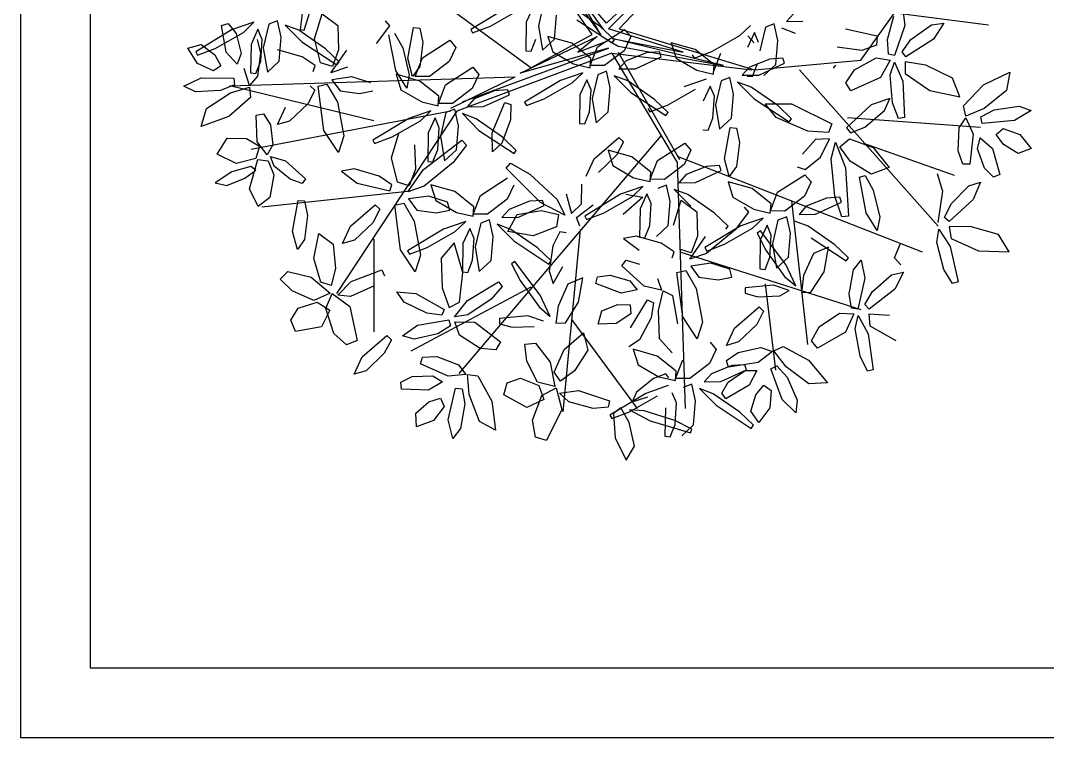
# Model space of a CAD drawing. Header units: inches. Extents: x 20.1 to 40.1, y 20 to 50.
# Drawn here: x 20.107 to 23.059, y 20.028 to 22.088 of the extents above; entities that cross this region are included whole.
import ezdxf

# ---------------------------------------------------------------- set-up
doc = ezdxf.new("R2010")
doc.units = ezdxf.units.IN
doc.header["$LTSCALE"] = 0.85
doc.header["$MEASUREMENT"] = 0

msp = doc.modelspace()

# ---------------------------------------------------------------- linework, layer by layer
at = {"lineweight": 30}
for p, q in [((20.1074, 32.0283), (20.1074, 20.0283)), ((20.3074, 32.0283), (20.3074, 20.2283)), ((20.3074, 20.2283), (29.9074, 20.2283)), ((20.1074, 20.0283), (30.1074, 20.0283))]:
    msp.add_line(p, q, dxfattribs=at)
at = {"color": 44}
for p, q in [((21.7499, 22.0474), (21.4285, 22.5157)), ((22.1395, 22.411), (21.7919, 22.0801)), ((21.7974, 22.0634), (22.1395, 22.411)), ((21.8283, 22.0642), (22.156, 22.4111)), ((22.5227, 21.9739), (22.8288, 22.4055)), ((21.7919, 22.0801), (21.5436, 22.3668)), ((21.5436, 22.3668), (21.7752, 22.047)), ((21.574, 21.9519), (21.1301, 22.2769)), ((21.7752, 22.047), (21.6979, 22.1794)), ((21.6979, 22.1794), (21.7808, 22.0634)), ((22.6069, 22.1117), (22.89, 22.0749)), ((22.0124, 21.9972), (21.7974, 22.0634)), ((21.8283, 22.0642), (22.2166, 21.9464)), ((21.5436, 21.9366), (21.7644, 22.0414)), ((21.574, 21.9519), (21.7499, 22.0474)), ((21.7644, 22.0414), (21.709, 21.9972)), ((21.709, 21.9972), (21.7974, 22.0303)), ((21.7974, 22.0303), (21.825, 22.0136)), ((21.8083, 22.0359), (22.0124, 21.9972)), ((22.1283, 21.9586), (21.8083, 22.0359)), ((21.8067, 21.9937), (21.3613, 21.8269)), ((21.3781, 21.8538), (21.7974, 22.0084)), ((21.7974, 22.0084), (21.5436, 21.9366)), ((21.8067, 21.9937), (21.9947, 21.6801)), ((21.8067, 21.9937), (22.209, 21.9464)), ((21.825, 22.0136), (22.1283, 21.9586)), ((21.825, 21.9972), (22.0015, 21.6883)), ((22.2166, 21.9464), (22.5227, 21.9739)), ((22.3467, 21.9464), (22.7446, 21.4965)), ((20.7092, 21.9005), (21.5287, 21.9257)), ((21.3443, 21.8362), (21.5287, 21.9257)), ((21.1224, 21.7995), (20.7092, 21.9005)), ((21.3443, 21.827), (20.7704, 21.7168)), ((21.3613, 21.8269), (21.0153, 21.3036)), ((22.4844, 21.8087), (22.867, 21.7811)), ((21.9476, 21.7565), (21.3673, 21.0741)), ((22.5303, 21.7352), (22.7905, 21.6434)), ((21.9947, 21.6985), (22.6987, 21.423)), ((21.9947, 21.6801), (22.0177, 20.9731)), ((21.2295, 21.5975), (20.801, 21.5515)), ((22.3237, 21.5699), (22.3696, 21.1567)), ((21.1224, 21.4595), (21.1224, 21.1934)), ((21.716, 21.4871), (21.6657, 20.9639)), ((22.0024, 21.423), (22.5227, 21.2577)), ((21.5739, 21.322), (21.2295, 21.1383)), ((22.2472, 21.3312), (22.2778, 21.0833)), ((21.6912, 21.2291), (21.8799, 20.9731))]:
    msp.add_line(p, q, dxfattribs=at)
at = {"color": 60}
for p, q in [((20.9261, 22.1815), (20.9114, 22.0616)), ((20.9222, 22.0598), (20.9385, 22.1117)), ((21.505, 22.124), (21.4016, 22.0616)), ((21.4578, 22.0712), (21.5386, 22.1173)), ((20.6847, 22.0733), (20.7039, 22.0793)), ((20.7039, 22.0793), (20.727, 22.0505)), ((20.778, 22.0827), (20.7141, 22.0605)), ((20.7478, 22.0537), (20.778, 22.0827)), ((20.8463, 22.087), (20.821, 22.0774)), ((20.8567, 22.0395), (20.8463, 22.087)), ((20.9526, 22.0355), (20.9743, 22.1065)), ((20.9743, 22.1065), (21.0192, 22.0733)), ((21.1555, 22.0866), (21.168, 22.0723)), ((20.7141, 22.0605), (20.6108, 21.998)), ((20.667, 22.0076), (20.7478, 22.0537)), ((20.6982, 21.9969), (20.6847, 22.0733)), ((20.727, 22.0505), (20.7415, 21.993)), ((20.7897, 22.0624), (20.77, 22.0192)), ((20.8018, 22.0336), (20.7897, 22.0624)), ((20.821, 22.0774), (20.8049, 22.0093)), ((20.9075, 22.0596), (20.8683, 22.0744)), ((20.8683, 22.0744), (20.9159, 22.0263)), ((20.9839, 22.0065), (20.9075, 22.0596)), ((20.9114, 22.0616), (20.9222, 22.0598)), ((21.0192, 22.0733), (21.0217, 22.0032)), ((21.168, 22.0723), (21.1298, 22.0218)), ((21.1827, 22.0511), (21.2061, 22.0093)), ((21.2203, 21.9781), (21.2366, 22.0675)), ((21.2366, 22.0675), (21.2546, 22.0661)), ((21.2546, 22.0661), (21.2634, 22.0248)), ((21.4016, 22.0616), (21.4069, 22.0519)), ((21.4069, 22.0519), (21.4578, 22.0712)), ((20.7875, 22.0332), (20.7975, 21.9937)), ((20.7977, 21.9709), (20.8018, 22.0336)), ((20.8512, 21.9706), (20.8567, 22.0395)), ((20.9159, 22.0263), (21.0167, 21.9599)), ((20.9697, 21.9659), (20.9526, 22.0355)), ((21.1858, 21.9441), (21.1663, 22.0466)), ((21.2634, 22.0248), (21.2547, 21.9555)), ((21.2625, 21.9807), (21.3408, 22.0308)), ((21.3408, 22.0308), (21.3586, 22.0103)), ((20.5878, 22.0079), (20.6264, 22.0184)), ((20.6164, 21.9642), (20.5878, 22.0079)), ((20.6108, 21.998), (20.6161, 21.9883)), ((20.6161, 21.9883), (20.667, 22.0076)), ((20.6264, 22.0184), (20.6655, 21.9887)), ((20.7301, 21.9624), (20.6982, 21.9969)), ((20.7415, 21.993), (20.7301, 21.9624)), ((20.77, 22.0192), (20.7688, 21.9373)), ((20.7975, 21.9937), (20.7881, 21.928)), ((20.8049, 22.0093), (20.8169, 21.9389)), ((20.9171, 21.9833), (20.8456, 22.0039)), ((21.0232, 21.9688), (20.9839, 22.0065)), ((20.9996, 21.9374), (21.0448, 22.0023)), ((21.0217, 22.0032), (21.0038, 21.9553)), ((21.2061, 22.0093), (21.2247, 21.9313)), ((21.3586, 22.0103), (21.3394, 21.9696)), ((20.6619, 21.943), (20.6164, 21.9642)), ((20.6655, 21.9887), (20.6833, 21.9575)), ((20.7838, 21.9357), (20.7977, 21.9709)), ((20.8169, 21.9389), (20.8512, 21.9706)), ((20.9542, 21.9581), (20.9171, 21.9833)), ((21.0038, 21.9553), (20.9697, 21.9659)), ((21.0167, 21.9599), (21.0232, 21.9688)), ((21.2343, 21.9268), (21.2203, 21.9781)), ((21.2418, 21.927), (21.2625, 21.9807)), ((21.3394, 21.9696), (21.2828, 21.9267)), ((20.6833, 21.9575), (20.6619, 21.943)), ((20.7655, 21.9011), (20.7498, 21.9503)), ((20.7688, 21.9373), (20.7838, 21.9357)), ((20.9485, 21.941), (20.9542, 21.9581)), ((21.0471, 21.9537), (20.9996, 21.9374)), ((21.2175, 21.8932), (21.1858, 21.9441)), ((21.2555, 21.9138), (21.1868, 21.9333)), ((21.1868, 21.9333), (21.2007, 21.8887)), ((21.2247, 21.9313), (21.2175, 21.8932)), ((21.2547, 21.9555), (21.2343, 21.9268)), ((21.329, 21.9031), (21.4074, 21.9532)), ((20.5771, 21.899), (20.6268, 21.9227)), ((20.6268, 21.9227), (20.7208, 21.9219)), ((20.7226, 21.903), (20.6821, 21.8864)), ((20.7208, 21.9219), (20.7226, 21.903)), ((20.7881, 21.928), (20.7655, 21.9011)), ((20.9624, 21.8992), (20.9878, 21.9052)), ((20.9878, 21.9052), (21.018, 21.8534)), ((21.0597, 21.9257), (21.0019, 21.9176)), ((21.0019, 21.9176), (21.0256, 21.8854)), ((21.114, 21.9086), (21.0597, 21.9257)), ((21.2828, 21.9267), (21.2418, 21.927)), ((21.3101, 21.87), (21.2555, 21.9138)), ((21.3083, 21.8494), (21.329, 21.9031)), ((20.6101, 21.8829), (20.5771, 21.899)), ((20.6821, 21.8864), (20.6101, 21.8829)), ((20.6419, 21.8347), (20.7108, 21.8795)), ((20.7108, 21.8795), (20.7657, 21.8966)), ((20.7657, 21.8966), (20.7686, 21.8666)), ((20.9528, 21.8874), (20.9327, 21.8488)), ((20.9398, 21.8999), (20.9528, 21.8874)), ((20.9792, 21.7715), (20.9624, 21.8992)), ((21.0256, 21.8854), (21.0813, 21.8778)), ((21.0813, 21.8778), (21.1204, 21.8854)), ((21.2007, 21.8887), (21.2606, 21.854)), ((21.4059, 21.8921), (21.3494, 21.8491)), ((20.7686, 21.8666), (20.7059, 21.8121)), ((20.9327, 21.8488), (20.8806, 21.7989)), ((21.018, 21.8534), (21.0363, 21.7562)), ((21.2606, 21.854), (21.3079, 21.843)), ((21.3079, 21.843), (21.3101, 21.87)), ((21.3494, 21.8491), (21.3083, 21.8494)), ((21.4115, 21.8628), (21.3907, 21.8395)), ((20.6265, 21.7835), (20.6419, 21.8347)), ((20.7847, 21.8154), (20.8055, 21.8192)), ((20.7879, 21.7393), (20.7847, 21.8154)), ((20.8055, 21.8192), (20.8254, 21.7885)), ((20.8459, 21.7887), (20.8687, 21.8386)), ((21.2871, 21.8285), (21.2232, 21.8063)), ((21.2568, 21.7995), (21.2871, 21.8285)), ((21.3301, 21.8232), (21.314, 21.7551)), ((21.3553, 21.8328), (21.3301, 21.8232)), ((21.3658, 21.7854), (21.3553, 21.8328)), ((21.4166, 21.8054), (21.3774, 21.8202)), ((20.7059, 21.8121), (20.6265, 21.7835)), ((20.8254, 21.7885), (20.8323, 21.7307)), ((20.8806, 21.7989), (20.8459, 21.7887)), ((21.2232, 21.8063), (21.1198, 21.7438)), ((21.176, 21.7534), (21.2568, 21.7995)), ((21.2987, 21.8082), (21.279, 21.765)), ((21.3108, 21.7795), (21.2987, 21.8082)), ((21.3603, 21.7164), (21.3658, 21.7854)), ((21.0208, 21.7084), (20.9792, 21.7715)), ((21.0363, 21.7562), (21.0208, 21.7084)), ((21.1734, 21.6932), (21.195, 21.7643)), ((21.279, 21.765), (21.2778, 21.6831)), ((21.3067, 21.7167), (21.3108, 21.7795)), ((21.314, 21.7551), (21.326, 21.6847)), ((20.6721, 21.7042), (20.7011, 21.7502)), ((20.7011, 21.7502), (20.7572, 21.7489)), ((20.7572, 21.7489), (20.7945, 21.727)), ((20.7945, 21.727), (20.7841, 21.6912)), ((20.8161, 21.7021), (20.7879, 21.7393)), ((20.8323, 21.7307), (20.8161, 21.7021)), ((21.1198, 21.7438), (21.1251, 21.7341)), ((21.1251, 21.7341), (21.176, 21.7534)), ((21.2399, 21.731), (21.2424, 21.6609)), ((21.2656, 21.66), (21.3762, 21.7443)), ((21.3888, 21.73), (21.3505, 21.6795)), ((21.3762, 21.7443), (21.3888, 21.73)), ((20.7276, 21.677), (20.6721, 21.7042)), ((20.8365, 21.6691), (20.8254, 21.6973)), ((20.8254, 21.6973), (20.8691, 21.6849)), ((21.2928, 21.6816), (21.3067, 21.7167)), ((21.326, 21.6847), (21.3603, 21.7164)), ((20.7693, 21.6681), (20.7149, 21.653)), ((20.7841, 21.6912), (20.7276, 21.677)), ((20.7657, 21.6041), (20.7896, 21.6881)), ((20.7838, 21.6577), (20.7693, 21.6681)), ((20.7896, 21.6881), (20.8195, 21.6849)), ((20.8195, 21.6849), (20.8357, 21.6446)), ((20.8825, 21.6315), (20.8365, 21.6691)), ((20.8691, 21.6849), (20.9261, 21.6326)), ((21.1905, 21.6236), (21.1734, 21.6932)), ((21.3505, 21.6795), (21.2679, 21.6114)), ((21.2778, 21.6831), (21.2928, 21.6816)), ((20.7149, 21.653), (20.667, 21.6218)), ((20.7521, 21.6353), (20.7838, 21.6577)), ((20.8357, 21.6446), (20.8237, 21.5792)), ((21.0664, 21.6616), (21.03, 21.6547)), ((21.03, 21.6547), (21.0749, 21.6208)), ((21.1379, 21.641), (21.0664, 21.6616)), ((21.1749, 21.6159), (21.1379, 21.641)), ((21.2204, 21.5951), (21.2656, 21.66)), ((21.2424, 21.6609), (21.2246, 21.613)), ((20.667, 21.6218), (20.7002, 21.6141)), ((20.7002, 21.6141), (20.7521, 21.6353)), ((20.9165, 21.6197), (20.8825, 21.6315)), ((20.9261, 21.6326), (20.9165, 21.6197)), ((21.0749, 21.6208), (21.1692, 21.5987)), ((21.1692, 21.5987), (21.1749, 21.6159)), ((21.2246, 21.613), (21.1905, 21.6236)), ((21.2679, 21.6114), (21.2204, 21.5951)), ((21.3555, 21.5961), (21.2868, 21.6155)), ((21.2868, 21.6155), (21.3007, 21.5709)), ((20.7907, 21.5537), (20.7657, 21.6041)), ((20.8237, 21.5792), (20.7907, 21.5537)), ((21.2805, 21.5834), (21.2227, 21.5753)), ((21.3348, 21.5663), (21.2805, 21.5834)), ((20.8895, 21.4813), (20.9058, 21.5707)), ((20.9058, 21.5707), (20.9238, 21.5693)), ((20.9238, 21.5693), (20.9326, 21.528)), ((21.0557, 21.4966), (21.1269, 21.5579)), ((21.1269, 21.5579), (21.1399, 21.5455)), ((21.1832, 21.5569), (21.2086, 21.5629)), ((21.1999, 21.4292), (21.1832, 21.5569)), ((21.2086, 21.5629), (21.2388, 21.5111)), ((21.2227, 21.5753), (21.2464, 21.5431)), ((21.3007, 21.5709), (21.3606, 21.5363)), ((21.3412, 21.5431), (21.3348, 21.5663)), ((20.9326, 21.528), (20.9239, 21.4587)), ((21.1399, 21.5455), (21.1197, 21.5069)), ((21.2464, 21.5431), (21.302, 21.5355)), ((21.302, 21.5355), (21.3412, 21.5431)), ((21.033, 21.4468), (21.0557, 21.4966)), ((21.1197, 21.5069), (21.0677, 21.457)), ((21.3232, 21.4886), (21.2198, 21.4261)), ((21.2388, 21.5111), (21.2571, 21.4139)), ((21.3871, 21.5108), (21.3232, 21.4886)), ((21.3568, 21.4818), (21.3871, 21.5108)), ((21.3987, 21.4905), (21.379, 21.4472))]:
    msp.add_line(p, q, dxfattribs=at)
at = {"color": 62}
for p, q in [((21.6118, 22.1409), (21.5958, 22.0728)), ((21.5805, 22.1259), (21.5608, 22.0827)), ((21.7748, 22.07), (21.6984, 22.1231)), ((21.5608, 22.0827), (21.5596, 22.0009)), ((21.6421, 22.0341), (21.6476, 22.1031)), ((21.7067, 22.0899), (21.8076, 22.0235)), ((21.5958, 22.0728), (21.6078, 22.0024)), ((21.7654, 22.0121), (21.8437, 22.0621)), ((21.8141, 22.0324), (21.7748, 22.07)), ((21.8437, 22.0621), (21.8614, 22.0417)), ((21.5746, 21.9993), (21.5885, 22.0344)), ((21.6078, 22.0024), (21.6421, 22.0341)), ((21.6918, 22.0228), (21.6232, 22.0422)), ((21.6232, 22.0422), (21.637, 21.9976)), ((21.7464, 21.9789), (21.6918, 22.0228)), ((21.8076, 22.0235), (21.8141, 22.0324)), ((21.8614, 22.0417), (21.8423, 22.001)), ((21.5596, 22.0009), (21.5746, 21.9993)), ((21.637, 21.9976), (21.6969, 21.963)), ((21.7446, 21.9583), (21.7654, 22.0121)), ((21.8423, 22.001), (21.7857, 21.958)), ((21.9062, 21.995), (21.8478, 21.9717)), ((21.9439, 21.9976), (21.9062, 21.995)), ((21.9489, 21.9834), (21.9439, 21.9976)), ((21.6969, 21.963), (21.7443, 21.952)), ((21.7443, 21.952), (21.7464, 21.9789)), ((21.8478, 21.9717), (21.827, 21.9485)), ((21.8746, 21.9492), (21.9489, 21.9834)), ((21.4251, 21.9327), (21.4059, 21.8921)), ((21.4074, 21.9532), (21.4251, 21.9327)), ((21.7234, 21.9375), (21.6595, 21.9152)), ((21.6931, 21.9085), (21.7234, 21.9375)), ((21.7857, 21.958), (21.7446, 21.9583)), ((21.7664, 21.9321), (21.7503, 21.864)), ((21.7917, 21.9418), (21.7664, 21.9321)), ((21.8021, 21.8943), (21.7917, 21.9418)), ((21.827, 21.9485), (21.8746, 21.9492)), ((21.6595, 21.9152), (21.5562, 21.8528)), ((21.6123, 21.8624), (21.6931, 21.9085)), ((21.7351, 21.9171), (21.7153, 21.8739)), ((21.7472, 21.8884), (21.7351, 21.9171)), ((21.8529, 21.9143), (21.8137, 21.9292)), ((21.8137, 21.9292), (21.8613, 21.8811)), ((21.9293, 21.8612), (21.8529, 21.9143)), ((21.4699, 21.8861), (21.4115, 21.8628)), ((21.4382, 21.8403), (21.5126, 21.8745)), ((21.5076, 21.8887), (21.4699, 21.8861)), ((21.5126, 21.8745), (21.5076, 21.8887)), ((21.7153, 21.8739), (21.7142, 21.7921)), ((21.7431, 21.8256), (21.7472, 21.8884)), ((21.7966, 21.8253), (21.8021, 21.8943)), ((21.4626, 21.7654), (21.4995, 21.8518)), ((21.4995, 21.8518), (21.5167, 21.8463)), ((21.5167, 21.8463), (21.5156, 21.8028)), ((21.5562, 21.8528), (21.5614, 21.8431)), ((21.5614, 21.8431), (21.6123, 21.8624)), ((21.7503, 21.864), (21.7623, 21.7936)), ((21.3774, 21.8202), (21.4249, 21.7721)), ((21.3907, 21.8395), (21.4382, 21.8403)), ((21.7291, 21.7905), (21.7431, 21.8256)), ((21.7623, 21.7936), (21.7966, 21.8253)), ((21.9107, 21.8346), (21.916, 21.8249)), ((21.493, 21.7523), (21.4166, 21.8054)), ((21.5156, 21.8028), (21.4908, 21.735)), ((21.7142, 21.7921), (21.7291, 21.7905)), ((21.4249, 21.7721), (21.5258, 21.7057)), ((21.4641, 21.7106), (21.4626, 21.7654)), ((21.4908, 21.735), (21.4641, 21.7106)), ((21.5323, 21.7147), (21.493, 21.7523)), ((21.7562, 21.6903), (21.8273, 21.7517)), ((21.8404, 21.7392), (21.8202, 21.7006)), ((21.8273, 21.7517), (21.8404, 21.7392)), ((21.5258, 21.7057), (21.5323, 21.7147)), ((21.8202, 21.7006), (21.7682, 21.6507)), ((21.8646, 21.696), (21.7959, 21.7154)), ((21.7959, 21.7154), (21.8097, 21.6708)), ((21.9191, 21.6521), (21.8646, 21.696)), ((21.5034, 21.6635), (21.516, 21.6778)), ((21.516, 21.6778), (21.5711, 21.6466)), ((21.7334, 21.6405), (21.7562, 21.6903)), ((21.8097, 21.6708), (21.8696, 21.6362)), ((21.9174, 21.6315), (21.9381, 21.6853)), ((21.6017, 21.565), (21.5034, 21.6635)), ((21.5711, 21.6466), (21.6495, 21.5737)), ((21.8696, 21.6362), (21.917, 21.6251)), ((21.917, 21.6251), (21.9191, 21.6521)), ((21.429, 21.5854), (21.5074, 21.6355)), ((21.5251, 21.615), (21.5059, 21.5743)), ((21.4101, 21.5523), (21.3555, 21.5961)), ((21.4083, 21.5316), (21.429, 21.5854)), ((21.4079, 21.5253), (21.4101, 21.5523)), ((21.5059, 21.5743), (21.4493, 21.5313)), ((21.5699, 21.5684), (21.5115, 21.5451)), ((21.5382, 21.5226), (21.6126, 21.5567)), ((21.6076, 21.5709), (21.5699, 21.5684)), ((21.6126, 21.5567), (21.6076, 21.5709)), ((21.3606, 21.5363), (21.4079, 21.5253)), ((21.4493, 21.5313), (21.4083, 21.5316)), ((21.5115, 21.5451), (21.4907, 21.5218)), ((21.4907, 21.5218), (21.5382, 21.5226)), ((21.5077, 21.4812), (21.5347, 21.5301)), ((21.5347, 21.5301), (21.6039, 21.5419)), ((21.4108, 21.4617), (21.3987, 21.4905)), ((21.43, 21.5055), (21.414, 21.4373)), ((21.4553, 21.5151), (21.43, 21.5055)), ((21.4658, 21.4676), (21.4553, 21.5151)), ((21.5166, 21.4877), (21.4774, 21.5025)), ((21.4774, 21.5025), (21.5249, 21.4544)), ((21.6477, 21.4954), (21.581, 21.4692)), ((20.9034, 21.43), (20.8895, 21.4813)), ((20.9239, 21.4587), (20.9034, 21.43)), ((20.9508, 21.4044), (20.9649, 21.4762)), ((20.9649, 21.4762), (21.0057, 21.4452)), ((21.276, 21.4357), (21.3568, 21.4818)), ((21.4067, 21.399), (21.4108, 21.4617)), ((21.4603, 21.3987), (21.4658, 21.4676)), ((21.581, 21.4692), (21.5077, 21.4812)), ((21.593, 21.4346), (21.5166, 21.4877)), ((21.0057, 21.4452), (21.0124, 21.3753)), ((21.0677, 21.457), (21.033, 21.4468)), ((21.2415, 21.3662), (21.1999, 21.4292)), ((21.2251, 21.4164), (21.276, 21.4357)), ((21.3533, 21.4486), (21.316, 21.4046)), ((21.3787, 21.3643), (21.3533, 21.4486)), ((21.379, 21.4472), (21.3778, 21.3654)), ((21.414, 21.4373), (21.426, 21.367)), ((21.5249, 21.4544), (21.6258, 21.388)), ((21.6323, 21.3969), (21.593, 21.4346)), ((21.6375, 21.4409), (21.6265, 21.3673)), ((20.9701, 21.3357), (20.9508, 21.4044)), ((21.2198, 21.4261), (21.2251, 21.4164)), ((21.2571, 21.4139), (21.2415, 21.3662)), ((21.316, 21.4046), (21.3196, 21.3195)), ((21.0124, 21.3753), (21.0002, 21.3267)), ((21.0574, 21.3384), (21.1454, 21.3714)), ((21.1454, 21.3714), (21.1539, 21.3543)), ((21.3928, 21.3638), (21.4067, 21.399)), ((21.426, 21.367), (21.4603, 21.3987)), ((21.5278, 21.3953), (21.5187, 21.389)), ((21.5187, 21.389), (21.5433, 21.3404)), ((21.6008, 21.2991), (21.5278, 21.3953)), ((21.6258, 21.388), (21.6323, 21.3969)), ((20.8533, 21.345), (20.8756, 21.367)), ((20.8884, 21.3111), (20.8533, 21.345)), ((20.8756, 21.367), (20.943, 21.3509)), ((20.943, 21.3509), (20.9969, 21.3043)), ((21.3692, 21.2786), (21.3787, 21.3643)), ((21.3778, 21.3654), (21.3928, 21.3638)), ((21.6265, 21.3673), (21.6382, 21.3322)), ((20.9508, 21.2835), (20.8884, 21.3111)), ((21.0002, 21.3267), (20.9701, 21.3357)), ((21.0195, 21.2984), (21.0574, 21.3384)), ((21.1221, 21.3243), (21.0561, 21.2952)), ((21.3196, 21.3195), (21.3396, 21.263)), ((21.392, 21.2836), (21.4816, 21.337)), ((21.4914, 21.3232), (21.4602, 21.2869)), ((21.4816, 21.337), (21.4914, 21.3232)), ((21.5433, 21.3404), (21.5976, 21.2649)), ((20.9969, 21.3043), (20.9508, 21.2835)), ((20.9844, 21.2609), (21.0028, 21.3037)), ((21.0028, 21.3037), (21.0538, 21.2658)), ((21.0561, 21.2952), (21.0195, 21.2984)), ((21.2102, 21.2787), (21.1888, 21.3079)), ((21.1888, 21.3079), (21.2434, 21.3036)), ((21.2434, 21.3036), (21.3254, 21.2577)), ((21.355, 21.2364), (21.392, 21.2836)), ((21.4602, 21.2869), (21.3933, 21.2427)), ((21.6297, 21.2379), (21.6008, 21.2991)), ((20.8838, 21.2267), (20.9049, 21.2614)), ((20.9049, 21.2614), (20.9596, 21.2784)), ((20.9596, 21.2784), (20.9962, 21.2559)), ((20.9962, 21.2559), (20.9724, 21.2075)), ((21.0075, 21.1887), (20.9844, 21.2609)), ((21.0538, 21.2658), (21.0752, 21.1688)), ((21.275, 21.2469), (21.2102, 21.2787)), ((21.3254, 21.2577), (21.3181, 21.2412)), ((21.3396, 21.263), (21.3692, 21.2786)), ((21.5976, 21.2649), (21.6297, 21.2379)), ((20.8976, 21.1944), (20.8838, 21.2267)), ((21.3181, 21.2412), (21.275, 21.2469)), ((21.3933, 21.2427), (21.355, 21.2364)), ((21.5656, 21.2392), (21.4841, 21.2318)), ((20.9724, 21.2075), (20.8976, 21.1944)), ((21.2051, 21.1817), (21.2486, 21.2123)), ((21.0445, 21.1565), (21.0075, 21.1887)), ((21.0752, 21.1688), (21.0445, 21.1565)), ((21.089, 21.1214), (21.1602, 21.1827)), ((21.1732, 21.1702), (21.153, 21.1317)), ((21.1602, 21.1827), (21.1732, 21.1702)), ((21.2391, 21.1723), (21.2051, 21.1817)), ((21.0663, 21.0716), (21.089, 21.1214)), ((21.153, 21.1317), (21.101, 21.0817)), ((21.101, 21.0817), (21.0663, 21.0716)), ((21.2003, 21.0489), (21.2333, 21.0654)), ((21.2021, 21.0289), (21.2003, 21.0489)), ((21.2454, 20.9203), (21.2433, 20.9602))]:
    msp.add_line(p, q, dxfattribs=at)
at = {"color": 68}
for p, q in [((22.6422, 22.1258), (22.6486, 22.073)), ((22.5993, 22.033), (22.6179, 22.1003)), ((22.7253, 22.0753), (22.7611, 22.0804)), ((22.7611, 22.0804), (22.7314, 22.0343)), ((22.4786, 22.0637), (22.5694, 22.0438)), ((22.6486, 22.073), (22.6197, 21.9868)), ((22.6666, 22.0333), (22.7253, 22.0753)), ((22.5694, 22.0438), (22.5674, 22.0167)), ((22.6021, 21.9909), (22.5993, 22.033)), ((22.6411, 21.9981), (22.6666, 22.0333)), ((22.7314, 22.0343), (22.6522, 21.9838)), ((22.5251, 22.0015), (22.4547, 22.0111)), ((22.5674, 22.0167), (22.5251, 22.0015)), ((22.6197, 21.9868), (22.6021, 21.9909)), ((22.6522, 21.9838), (22.6411, 21.9981)), ((22.5043, 21.946), (22.5665, 21.9804)), ((22.5665, 21.9804), (22.607, 21.9742)), ((22.607, 21.9742), (22.5788, 21.924)), ((22.6069, 21.9312), (22.6194, 21.9679)), ((22.6194, 21.9679), (22.6435, 21.913)), ((22.6501, 21.9689), (22.6498, 21.9354)), ((22.7093, 21.9597), (22.6501, 21.9689)), ((22.4795, 21.9085), (22.5043, 21.946)), ((22.614, 21.8513), (22.6069, 21.9312)), ((22.6498, 21.9354), (22.7209, 21.8864)), ((22.7861, 21.9225), (22.7093, 21.9597)), ((22.875, 21.9029), (22.9512, 21.9393)), ((22.9512, 21.9393), (22.941, 21.8868)), ((22.4941, 21.8857), (22.4795, 21.9085)), ((22.5788, 21.924), (22.4941, 21.8857)), ((22.6435, 21.913), (22.6481, 21.8087)), ((22.807, 21.8688), (22.7861, 21.9225)), ((22.8181, 21.8424), (22.875, 21.9029)), ((22.7209, 21.8864), (22.807, 21.8688)), ((22.941, 21.8868), (22.8768, 21.8354)), ((22.5524, 21.8451), (22.4815, 21.779)), ((22.6057, 21.8634), (22.5524, 21.8451)), ((22.5911, 21.8294), (22.6057, 21.8634)), ((22.6312, 21.8066), (22.614, 21.8513)), ((22.824, 21.8129), (22.8181, 21.8424)), ((22.5341, 21.7815), (22.5911, 21.8294)), ((22.8768, 21.8354), (22.824, 21.8129)), ((22.8675, 21.8109), (22.9061, 21.8314)), ((22.9061, 21.8314), (22.9775, 21.8421)), ((23.0119, 21.8293), (22.9647, 21.8008)), ((22.9775, 21.8421), (23.0119, 21.8293)), ((22.6481, 21.8087), (22.6312, 21.8066)), ((22.8048, 21.7794), (22.8246, 21.8084)), ((22.8246, 21.8084), (22.8451, 21.761)), ((22.8712, 21.7922), (22.8675, 21.8109)), ((22.9647, 21.8008), (22.8712, 21.7922)), ((22.4815, 21.779), (22.4925, 21.7648)), ((22.4925, 21.7648), (22.5341, 21.7815)), ((22.802, 21.7131), (22.8048, 21.7794)), ((22.8451, 21.761), (22.8359, 21.675)), ((22.912, 21.7605), (22.9318, 21.7771)), ((22.9328, 21.7312), (22.912, 21.7605)), ((22.9318, 21.7771), (22.9793, 21.7605)), ((22.9793, 21.7605), (23.012, 21.7199)), ((22.45, 21.7386), (22.4787, 21.6649)), ((22.4625, 21.7252), (22.4903, 21.7475)), ((22.4923, 21.6836), (22.4625, 21.7252)), ((22.4903, 21.7475), (22.5577, 21.7229)), ((22.8576, 21.7194), (22.866, 21.751)), ((22.866, 21.751), (22.9011, 21.7198)), ((22.9747, 21.7056), (22.9328, 21.7312)), ((22.5577, 21.7229), (22.6045, 21.6653)), ((22.8159, 21.6748), (22.802, 21.7131)), ((22.8778, 21.6636), (22.8576, 21.7194)), ((22.9011, 21.7198), (22.9221, 21.6452)), ((23.012, 21.7199), (22.9747, 21.7056)), ((22.5519, 21.6466), (22.4923, 21.6836)), ((22.6045, 21.6653), (22.5519, 21.6466)), ((22.8359, 21.675), (22.8159, 21.6748)), ((22.4787, 21.6649), (22.4869, 21.526)), ((22.5184, 21.638), (22.5348, 21.6426)), ((22.5379, 21.5355), (22.5184, 21.638)), ((22.5348, 21.6426), (22.5582, 21.6008)), ((22.7422, 21.6482), (22.7575, 21.5973)), ((22.9037, 21.6373), (22.8778, 21.6636)), ((22.9221, 21.6452), (22.9037, 21.6373)), ((22.782, 21.5613), (22.8326, 21.6127)), ((22.8326, 21.6127), (22.867, 21.6238)), ((22.867, 21.6238), (22.8457, 21.5733)), ((22.468, 21.5236), (22.4474, 21.5835)), ((22.5582, 21.6008), (22.5768, 21.5228)), ((22.7575, 21.5973), (22.7438, 21.5074)), ((22.3927, 21.5317), (22.4671, 21.5658)), ((22.7629, 21.5222), (22.782, 21.5613)), ((22.8457, 21.5733), (22.7763, 21.51)), ((22.3452, 21.5309), (22.3927, 21.5317)), ((22.4869, 21.526), (22.468, 21.5236)), ((22.5697, 21.4846), (22.5379, 21.5355)), ((22.5768, 21.5228), (22.5697, 21.4846)), ((22.7763, 21.51), (22.7629, 21.5222)), ((22.3711, 21.4968), (22.3319, 21.5116)), ((22.4474, 21.4437), (22.3711, 21.4968)), ((22.7406, 21.4504), (22.7467, 21.4887)), ((22.7467, 21.4887), (22.7798, 21.4387)), ((22.8367, 21.496), (22.7768, 21.4949)), ((22.7768, 21.4949), (22.7822, 21.4619)), ((22.9187, 21.4726), (22.8367, 21.496)), ((22.3794, 21.4635), (22.4803, 21.3971)), ((22.7822, 21.4619), (22.8606, 21.4258)), ((22.9485, 21.4232), (22.9187, 21.4726)), ((22.4292, 21.4365), (22.3863, 21.418)), ((22.4171, 21.3661), (22.4292, 21.4365)), ((22.4867, 21.406), (22.4474, 21.4437)), ((22.619, 21.4063), (22.637, 21.4475)), ((22.7614, 21.3729), (22.7406, 21.4504)), ((22.7798, 21.4387), (22.8022, 21.3368)), ((22.3863, 21.418), (22.3582, 21.3548)), ((22.4803, 21.3971), (22.4867, 21.406)), ((22.6373, 21.3863), (22.619, 21.4063)), ((22.8606, 21.4258), (22.9485, 21.4232)), ((22.489, 21.3029), (22.5012, 21.3716)), ((22.5012, 21.3716), (22.5231, 21.3993)), ((22.5231, 21.3993), (22.5344, 21.3473)), ((22.7859, 21.3318), (22.7614, 21.3729)), ((22.3793, 21.3072), (22.4171, 21.3661)), ((22.5344, 21.3473), (22.5136, 21.2588)), ((22.5559, 21.3095), (22.6105, 21.3567)), ((22.6105, 21.3567), (22.6457, 21.365)), ((22.6457, 21.365), (22.6204, 21.3164)), ((22.6204, 21.3164), (22.5462, 21.2588)), ((22.8022, 21.3368), (22.7859, 21.3318)), ((22.3523, 21.3066), (22.3793, 21.3072)), ((22.4957, 21.2612), (22.489, 21.3029)), ((22.5338, 21.272), (22.5559, 21.3095)), ((22.5136, 21.2588), (22.4957, 21.2612)), ((22.5462, 21.2588), (22.5338, 21.272)), ((22.4024, 21.2075), (22.4611, 21.2475)), ((22.4611, 21.2475), (22.5021, 21.2451)), ((22.5021, 21.2451), (22.4786, 21.1925)), ((22.5059, 21.2022), (22.515, 21.2399)), ((22.515, 21.2399), (22.5441, 21.1875)), ((22.6053, 21.2401), (22.5455, 21.2437)), ((22.5455, 21.2437), (22.5483, 21.2104)), ((22.3812, 21.1678), (22.4024, 21.2075)), ((22.5204, 21.1233), (22.5059, 21.2022)), ((22.5483, 21.2104), (22.6235, 21.1682)), ((21.98, 21.1335), (21.9439, 21.1729)), ((22.3979, 21.1465), (22.3812, 21.1678)), ((22.4786, 21.1925), (22.3979, 21.1465)), ((22.5441, 21.1875), (22.5583, 21.0841)), ((22.1069, 21.143), (22.0877, 21.1023)), ((22.1368, 21.1114), (22.1704, 21.1345)), ((22.2683, 21.1367), (22.2276, 21.1049)), ((22.3076, 21.0929), (22.2725, 21.1384)), ((22.2996, 21.1516), (22.3725, 21.1117)), ((21.9919, 21.0802), (21.9373, 21.124)), ((21.9901, 21.0596), (22.0108, 21.1134)), ((22.142, 21.0921), (22.1368, 21.1114)), ((22.2276, 21.1049), (22.142, 21.0921)), ((22.3725, 21.1117), (22.4269, 21.0472)), ((22.5416, 21.0804), (22.5204, 21.1233)), ((21.9897, 21.0532), (21.9919, 21.0802)), ((22.0877, 21.1023), (22.0311, 21.0593)), ((22.1516, 21.0963), (22.0932, 21.073)), ((22.12, 21.0505), (22.1944, 21.0847)), ((22.1416, 21.0487), (22.1905, 21.0823)), ((22.1894, 21.0989), (22.1516, 21.0963)), ((22.1944, 21.0847), (22.1894, 21.0989)), ((22.1905, 21.0823), (22.2232, 21.0822)), ((22.2232, 21.0822), (22.2018, 21.0403)), ((22.2643, 21.0875), (22.2815, 21.0958)), ((22.2962, 20.9991), (22.2643, 21.0875)), ((22.2815, 21.0958), (22.3111, 21.0636)), ((22.3735, 21.0438), (22.3076, 21.0929)), ((22.5583, 21.0841), (22.5416, 21.0804)), ((21.9423, 21.0642), (21.9897, 21.0532)), ((21.9711, 21.0611), (21.9621, 21.0732)), ((22.0311, 21.0593), (21.9901, 21.0596)), ((22.0932, 21.073), (22.0725, 21.0497)), ((22.0725, 21.0497), (22.12, 21.0505)), ((22.1226, 21.017), (22.1416, 21.0487)), ((22.3111, 21.0636), (22.3394, 20.9972)), ((22.4269, 21.0472), (22.3735, 21.0438)), ((21.9688, 21.0388), (21.905, 21.0165)), ((21.9926, 20.9897), (21.9805, 21.0184)), ((22.0371, 21.0431), (22.0118, 21.0334)), ((22.0475, 20.9956), (22.0371, 21.0431)), ((22.0984, 21.0156), (22.0592, 21.0305)), ((22.0592, 21.0305), (22.1067, 20.9824)), ((22.1349, 21.0012), (22.1226, 21.017)), ((22.2018, 21.0403), (22.1349, 21.0012)), ((22.2209, 21.0125), (22.244, 21.04)), ((22.244, 21.04), (22.265, 21.025)), ((22.265, 21.025), (22.2609, 20.9749)), ((21.9885, 20.9269), (21.9926, 20.9897)), ((22.042, 20.9266), (22.0475, 20.9956)), ((22.1747, 20.9625), (22.0984, 21.0156)), ((22.2066, 20.9655), (22.2209, 21.0125)), ((22.3357, 20.9607), (22.2962, 20.9991)), ((22.3394, 20.9972), (22.3357, 20.9607)), ((21.9882, 20.9386), (21.8996, 20.9669)), ((22.1067, 20.9824), (22.2076, 20.916)), ((22.214, 20.9249), (22.1747, 20.9625)), ((22.2299, 20.933), (22.2066, 20.9655)), ((22.2609, 20.9749), (22.2299, 20.933)), ((21.9174, 20.9375), (22.0333, 20.9037)), ((22.0368, 20.9141), (21.9882, 20.9386)), ((21.9746, 20.8918), (21.9885, 20.9269)), ((22.0077, 20.8949), (22.042, 20.9266)), ((22.0333, 20.9037), (22.0368, 20.9141)), ((22.2076, 20.916), (22.214, 20.9249)), ((21.9596, 20.8934), (21.9746, 20.8918))]:
    msp.add_line(p, q, dxfattribs=at)
at = {"color": 64}
for p, q in [((22.3296, 22.1079), (22.3088, 22.0846)), ((22.3088, 22.0846), (22.3563, 22.0854)), ((22.1749, 22.0446), (22.2052, 22.0736)), ((22.2168, 22.0533), (22.1971, 22.0101)), ((22.2289, 22.0246), (22.2168, 22.0533)), ((22.2482, 22.0683), (22.2321, 22.0002)), ((22.2734, 22.078), (22.2482, 22.0683)), ((22.2839, 22.0305), (22.2734, 22.078)), ((22.3347, 22.0505), (22.2955, 22.0653)), ((22.0464, 22.0046), (21.9777, 22.024)), ((21.9777, 22.024), (21.9915, 21.9794)), ((22.0941, 21.9985), (22.1749, 22.0446)), ((22.1982, 22.044), (22.2159, 22.0235)), ((22.2784, 21.9615), (22.2839, 22.0305)), ((22.0432, 21.9793), (22.0941, 21.9985)), ((22.1009, 21.9608), (22.0464, 22.0046)), ((22.0992, 21.9401), (22.1199, 21.9939)), ((21.9915, 21.9794), (22.0514, 21.9448)), ((22.038, 21.9889), (22.0432, 21.9793)), ((22.0988, 21.9338), (22.1009, 21.9608)), ((22.2607, 21.9769), (22.2023, 21.9536)), ((22.2109, 21.9267), (22.2248, 21.9618)), ((22.2291, 21.9311), (22.3034, 21.9652)), ((22.2441, 21.9298), (22.2784, 21.9615)), ((22.2984, 21.9794), (22.2607, 21.9769)), ((22.3034, 21.9652), (22.2984, 21.9794)), ((22.0514, 21.9448), (22.0988, 21.9338)), ((22.2023, 21.9536), (22.1816, 21.9303)), ((22.1816, 21.9303), (22.2291, 21.9311)), ((22.0779, 21.9193), (22.014, 21.8971)), ((22.1209, 21.914), (22.1048, 21.8458)), ((22.1462, 21.9236), (22.1209, 21.914)), ((22.1566, 21.8761), (22.1462, 21.9236)), ((22.2074, 21.8962), (22.1682, 21.911)), ((22.1682, 21.911), (22.2158, 21.8629)), ((22.196, 21.9283), (22.2109, 21.9267)), ((21.8613, 21.8811), (21.9621, 21.8147)), ((21.9669, 21.8442), (22.0477, 21.8903)), ((22.0896, 21.899), (22.0699, 21.8558)), ((22.1017, 21.8702), (22.0896, 21.899)), ((22.1511, 21.8072), (22.1566, 21.8761)), ((21.916, 21.8249), (21.9669, 21.8442)), ((21.9686, 21.8236), (21.9293, 21.8612)), ((22.0976, 21.8075), (22.1017, 21.8702)), ((22.1048, 21.8458), (22.1168, 21.7755)), ((21.9621, 21.8147), (21.9686, 21.8236)), ((22.0837, 21.7723), (22.0976, 21.8075)), ((22.1168, 21.7755), (22.1511, 21.8072)), ((22.0687, 21.7739), (22.0837, 21.7723)), ((22.1306, 21.6906), (22.1469, 21.78)), ((22.1469, 21.78), (22.1649, 21.7785)), ((22.1649, 21.7785), (22.1737, 21.7373)), ((21.9381, 21.6853), (22.0164, 21.7353)), ((22.0164, 21.7353), (22.0341, 21.7149)), ((22.1737, 21.7373), (22.165, 21.668)), ((22.0341, 21.7149), (22.015, 21.6742)), ((22.015, 21.6742), (21.9584, 21.6312)), ((22.0789, 21.6682), (22.0205, 21.6449)), ((22.1166, 21.6708), (22.0789, 21.6682)), ((22.1216, 21.6566), (22.1166, 21.6708)), ((22.1446, 21.6392), (22.1306, 21.6906)), ((22.165, 21.668), (22.1446, 21.6392)), ((22.0205, 21.6449), (21.9998, 21.6216)), ((22.0473, 21.6224), (22.1216, 21.6566)), ((21.7201, 21.5615), (21.7202, 21.6176)), ((21.8961, 21.6107), (21.8322, 21.5884)), ((21.8659, 21.5817), (21.8961, 21.6107)), ((21.9584, 21.6312), (21.9174, 21.6315)), ((21.9644, 21.615), (21.9391, 21.6053)), ((21.9748, 21.5675), (21.9644, 21.615)), ((21.9998, 21.6216), (22.0473, 21.6224)), ((22.21, 21.6052), (22.1413, 21.6246)), ((22.1413, 21.6246), (22.1551, 21.58)), ((21.6756, 21.5899), (21.6913, 21.5337)), ((21.8322, 21.5884), (21.7289, 21.526)), ((21.7851, 21.5356), (21.8659, 21.5817)), ((21.8961, 21.5802), (21.8392, 21.5306)), ((21.8467, 21.5892), (21.8961, 21.5802)), ((21.9078, 21.5903), (21.888, 21.5471)), ((21.9199, 21.5616), (21.9078, 21.5903)), ((22.0256, 21.5875), (21.9864, 21.6024)), ((21.9864, 21.6024), (22.034, 21.5543)), ((22.102, 21.5344), (22.0256, 21.5875)), ((22.1551, 21.58), (22.215, 21.5454)), ((21.672, 21.5288), (21.6017, 21.565)), ((21.6495, 21.5737), (21.672, 21.5288)), ((21.6913, 21.5337), (21.7201, 21.5615)), ((21.7055, 21.5214), (21.7528, 21.5582)), ((21.9158, 21.4988), (21.9199, 21.5616)), ((21.9693, 21.4985), (21.9748, 21.5675)), ((21.9842, 21.5003), (22.0058, 21.5713)), ((22.0058, 21.5713), (22.0508, 21.538)), ((22.187, 21.5514), (22.1996, 21.537)), ((21.6039, 21.5419), (21.6537, 21.5306)), ((21.6537, 21.5306), (21.6477, 21.4954)), ((21.7148, 21.497), (21.7055, 21.5214)), ((21.7289, 21.526), (21.7342, 21.5163)), ((21.7342, 21.5163), (21.7851, 21.5356)), ((21.888, 21.5471), (21.8869, 21.4653)), ((22.0508, 21.538), (22.0532, 21.4679)), ((22.1413, 21.4968), (22.102, 21.5344)), ((22.1996, 21.537), (22.1614, 21.4865)), ((21.9019, 21.4637), (21.9158, 21.4988)), ((21.935, 21.4668), (21.9693, 21.4985)), ((22.1777, 21.4977), (22.0743, 21.4352)), ((22.1305, 21.4448), (22.2113, 21.4909)), ((22.1348, 21.4879), (22.1413, 21.4968)), ((21.6575, 21.481), (21.6375, 21.4409)), ((21.6752, 21.4776), (21.6575, 21.481)), ((21.8772, 21.4687), (21.8408, 21.4618)), ((21.8408, 21.4618), (21.8857, 21.4278)), ((21.9487, 21.448), (21.8772, 21.4687)), ((21.8869, 21.4653), (21.9019, 21.4637)), ((22.0312, 21.4021), (22.0764, 21.467)), ((22.0532, 21.4679), (22.0354, 21.42)), ((22.1614, 21.4865), (22.0787, 21.4184)), ((21.9858, 21.4229), (21.9487, 21.448)), ((22.0354, 21.42), (22.0013, 21.4306)), ((22.0743, 21.4352), (22.0796, 21.4255)), ((22.0796, 21.4255), (22.1305, 21.4448)), ((21.9801, 21.4058), (21.9858, 21.4229)), ((22.0787, 21.4184), (22.0312, 21.4021)), ((21.6382, 21.3322), (21.6659, 21.3812)), ((21.836, 21.3833), (21.8478, 21.3996)), ((21.8998, 21.3248), (21.836, 21.3833)), ((21.8478, 21.3996), (21.8869, 21.3879)), ((21.7233, 21.3486), (21.6803, 21.3302)), ((21.7112, 21.2783), (21.7233, 21.3486)), ((21.7609, 21.3318), (21.7655, 21.3513)), ((21.7655, 21.3513), (21.802, 21.3565)), ((21.802, 21.3565), (21.8589, 21.3395)), ((21.9385, 21.3463), (21.9501, 21.3131)), ((22.0107, 21.2362), (21.994, 21.3639)), ((21.6803, 21.3302), (21.6522, 21.2669)), ((21.8333, 21.3043), (21.7609, 21.3318)), ((21.8793, 21.314), (21.8333, 21.3043)), ((21.8589, 21.3395), (21.8793, 21.314)), ((21.9501, 21.3131), (21.8998, 21.3248)), ((21.8606, 21.205), (21.9093, 21.2853)), ((21.9093, 21.2853), (21.9265, 21.2771)), ((21.9407, 21.2551), (21.9541, 21.3109)), ((21.9541, 21.3109), (21.9813, 21.2981)), ((21.9813, 21.2981), (21.9961, 21.2164)), ((21.6522, 21.2669), (21.6463, 21.2187)), ((21.6733, 21.2194), (21.7112, 21.2783)), ((21.7674, 21.2151), (21.7781, 21.2536)), ((21.7781, 21.2536), (21.8237, 21.272)), ((21.8237, 21.272), (21.8596, 21.2713)), ((21.8596, 21.2713), (21.8611, 21.2455)), ((21.9265, 21.2771), (21.9201, 21.2339)), ((21.9439, 21.1729), (21.9407, 21.2551)), ((21.2486, 21.2123), (21.3382, 21.2277)), ((21.3382, 21.2277), (21.3429, 21.2103)), ((21.4841, 21.2318), (21.4841, 21.2167)), ((21.6107, 21.2242), (21.5656, 21.2392)), ((21.8611, 21.2455), (21.8196, 21.2172)), ((21.9201, 21.2339), (21.8862, 21.1702)), ((21.3429, 21.2103), (21.3072, 21.1879)), ((21.369, 21.1838), (21.3553, 21.2225)), ((21.3553, 21.2225), (21.4129, 21.2214)), ((21.4129, 21.2214), (21.4867, 21.165)), ((21.4841, 21.2167), (21.5205, 21.2066)), ((21.5205, 21.2066), (21.5834, 21.2091)), ((21.6463, 21.2187), (21.6733, 21.2194)), ((21.8196, 21.2172), (21.7674, 21.2151)), ((21.3072, 21.1879), (21.2391, 21.1723)), ((21.4288, 21.1454), (21.369, 21.1838)), ((21.4867, 21.165), (21.4736, 21.1413)), ((21.6695, 21.1431), (21.7255, 21.1903)), ((21.7255, 21.1903), (21.7379, 21.1405)), ((21.8862, 21.1702), (21.8555, 21.1501)), ((21.4736, 21.1413), (21.4288, 21.1454)), ((21.5564, 21.1579), (21.5874, 21.161)), ((21.5624, 21.1094), (21.5564, 21.1579)), ((21.5874, 21.161), (21.63, 21.1063)), ((21.6415, 21.0775), (21.6695, 21.1431)), ((21.7379, 21.1405), (21.6993, 21.0818)), ((21.9373, 21.124), (21.8686, 21.1435)), ((21.8686, 21.1435), (21.8824, 21.0989)), ((21.257, 21.1017), (21.2631, 21.1208)), ((21.2631, 21.1208), (21.3038, 21.1222)), ((21.3038, 21.1222), (21.366, 21.0991)), ((21.5937, 21.0489), (21.5624, 21.1094)), ((21.63, 21.1063), (21.6427, 21.0361)), ((21.3361, 21.0664), (21.257, 21.1017)), ((21.366, 21.0991), (21.3875, 21.0713)), ((21.6593, 21.0516), (21.6415, 21.0775)), ((21.6993, 21.0818), (21.6593, 21.0516)), ((21.2333, 21.0654), (21.2926, 21.0673)), ((21.3201, 21.0497), (21.2796, 21.0259)), ((21.2926, 21.0673), (21.3201, 21.0497)), ((21.3875, 21.0713), (21.3361, 21.0664)), ((21.397, 21.0133), (21.392, 21.0704)), ((21.392, 21.0704), (21.4218, 21.067)), ((21.4218, 21.067), (21.4618, 20.9942)), ((21.4965, 21.0128), (21.506, 21.0466)), ((21.506, 21.0466), (21.5442, 21.0604)), ((21.5442, 21.0604), (21.5974, 21.0394)), ((21.6427, 21.0361), (21.5937, 21.0489)), ((21.2796, 21.0259), (21.2021, 21.0289)), ((21.3369, 20.9403), (21.3576, 21.032)), ((21.3576, 21.032), (21.3766, 21.0297)), ((21.3766, 21.0297), (21.3842, 20.9867)), ((21.5974, 21.0394), (21.6118, 20.9989)), ((21.6058, 21.0102), (21.647, 21.0321)), ((21.647, 21.0321), (21.663, 20.9706)), ((21.6567, 21.0174), (21.7113, 21.0248)), ((21.6831, 20.992), (21.6567, 21.0174)), ((21.2433, 20.9602), (21.2806, 20.9922)), ((21.2806, 20.9922), (21.3149, 21.0029)), ((21.3149, 21.0029), (21.3246, 20.979)), ((21.3842, 20.9867), (21.3723, 20.9155)), ((21.4261, 20.9363), (21.397, 21.0133)), ((21.4618, 20.9942), (21.4729, 20.9105)), ((21.563, 20.9761), (21.4965, 21.0128)), ((21.6118, 20.9989), (21.563, 20.9761)), ((21.5786, 20.9395), (21.6058, 21.0102)), ((21.3246, 20.979), (21.2941, 20.9389)), ((21.663, 20.9706), (21.6189, 20.8816)), ((21.2941, 20.9389), (21.2454, 20.9203)), ((21.3496, 20.8867), (21.3369, 20.9403)), ((21.4729, 20.9105), (21.4261, 20.9363)), ((21.5872, 20.8912), (21.5786, 20.9395)), ((21.3723, 20.9155), (21.3496, 20.8867)), ((21.6189, 20.8816), (21.5872, 20.8912))]:
    msp.add_line(p, q, dxfattribs=at)
at = {"color": 66}
for p, q in [((22.4439, 21.9508), (22.4504, 21.9598)), ((22.2838, 21.8431), (22.2074, 21.8962)), ((22.2158, 21.8629), (22.3166, 21.7965)), ((22.2791, 21.8092), (22.2481, 21.8488)), ((22.2481, 21.8488), (22.3237, 21.8481)), ((22.3231, 21.8054), (22.2838, 21.8431)), ((22.3237, 21.8481), (22.439, 21.7908)), ((22.37, 21.7702), (22.2791, 21.8092)), ((22.3166, 21.7965), (22.3231, 21.8054)), ((22.439, 21.7908), (22.4298, 21.7664)), ((22.4298, 21.7664), (22.37, 21.7702)), ((22.3923, 21.746), (22.355, 21.7041)), ((22.4322, 21.7477), (22.3923, 21.746)), ((22.4067, 21.6953), (22.4322, 21.7477)), ((22.437, 21.6901), (22.45, 21.7386)), ((22.3622, 21.6597), (22.4067, 21.6953)), ((22.3394, 21.6674), (22.3622, 21.6597)), ((22.4474, 21.5835), (22.437, 21.6901)), ((22.2835, 21.5945), (22.3618, 21.6446)), ((22.3618, 21.6446), (22.3796, 21.6241)), ((22.3796, 21.6241), (22.3604, 21.5834)), ((22.2646, 21.5613), (22.21, 21.6052)), ((22.2628, 21.5407), (22.2835, 21.5945)), ((22.3604, 21.5834), (22.3038, 21.5404)), ((22.4243, 21.5774), (22.3659, 21.5542)), ((22.4621, 21.58), (22.4243, 21.5774)), ((22.4671, 21.5658), (22.4621, 21.58)), ((22.2624, 21.5344), (22.2646, 21.5613)), ((22.3659, 21.5542), (22.3452, 21.5309)), ((22.2415, 21.5199), (22.1777, 21.4977)), ((22.2113, 21.4909), (22.2415, 21.5199)), ((22.215, 21.5454), (22.2624, 21.5344)), ((22.3038, 21.5404), (22.2628, 21.5407)), ((22.3098, 21.5242), (22.2845, 21.5145)), ((22.3202, 21.4767), (22.3098, 21.5242)), ((22.2532, 21.4996), (22.2335, 21.4563)), ((22.2653, 21.4708), (22.2532, 21.4996)), ((22.2845, 21.5145), (22.2684, 21.4464)), ((22.2338, 21.4831), (22.2247, 21.4769)), ((22.2247, 21.4769), (22.2493, 21.4283)), ((22.3068, 21.387), (22.2338, 21.4831)), ((22.2612, 21.4081), (22.2653, 21.4708)), ((22.3148, 21.4077), (22.3202, 21.4767)), ((22.2335, 21.4563), (22.2323, 21.3745)), ((22.2684, 21.4464), (22.2804, 21.3761)), ((22.2473, 21.3729), (22.2612, 21.4081)), ((22.2493, 21.4283), (22.3036, 21.3528)), ((22.2804, 21.3761), (22.3148, 21.4077)), ((22.0913, 21.3904), (22.0335, 21.3823)), ((22.0335, 21.3823), (22.0572, 21.3502)), ((22.1456, 21.3733), (22.0913, 21.3904)), ((22.152, 21.3501), (22.1456, 21.3733)), ((22.2323, 21.3745), (22.2473, 21.3729)), ((22.3357, 21.3258), (22.3068, 21.387)), ((21.994, 21.3639), (22.0194, 21.3699)), ((22.0194, 21.3699), (22.0496, 21.3182)), ((22.0572, 21.3502), (22.1129, 21.3426)), ((22.1129, 21.3426), (22.152, 21.3501)), ((22.3036, 21.3528), (22.3357, 21.3258)), ((22.3582, 21.3548), (22.3523, 21.3066)), ((22.0496, 21.3182), (22.0679, 21.221)), ((22.2716, 21.3271), (22.1901, 21.3196)), ((22.1901, 21.3196), (22.1901, 21.3046)), ((22.3167, 21.312), (22.2716, 21.3271)), ((22.2894, 21.297), (22.3167, 21.312)), ((22.1901, 21.3046), (22.2265, 21.2944)), ((22.2265, 21.2944), (22.2894, 21.297)), ((22.1592, 21.2041), (22.2303, 21.2654)), ((22.2433, 21.2529), (22.2232, 21.2144)), ((22.2303, 21.2654), (22.2433, 21.2529)), ((22.0523, 21.1732), (22.0107, 21.2362)), ((22.0679, 21.221), (22.0523, 21.1732)), ((22.1364, 21.1543), (22.1592, 21.2041)), ((22.2232, 21.2144), (22.1711, 21.1644)), ((22.1711, 21.1644), (22.1364, 21.1543)), ((22.0891, 21.1634), (22.1069, 21.143)), ((22.1704, 21.1345), (22.2352, 21.1485)), ((22.2352, 21.1485), (22.2683, 21.1367)), ((22.2725, 21.1384), (22.2996, 21.1516)), ((21.8824, 21.0989), (21.9423, 21.0642)), ((21.9268, 21.0597), (21.8778, 21.0203)), ((21.9621, 21.0732), (21.9268, 21.0597)), ((21.7113, 21.0248), (21.8005, 20.9954)), ((21.905, 21.0165), (21.8016, 20.954)), ((21.8778, 21.0203), (21.8649, 20.9919)), ((21.7528, 20.9733), (21.6831, 20.992)), ((21.8005, 20.9954), (21.7964, 20.9768)), ((21.8578, 20.9636), (21.9386, 21.0097)), ((21.8649, 20.9919), (21.91, 21.0066)), ((21.7964, 20.9768), (21.7528, 20.9733)), ((21.8069, 20.9444), (21.8578, 20.9636)), ((21.833, 20.9751), (21.8117, 20.9585)), ((21.8117, 20.9585), (21.8163, 20.8886)), ((21.8569, 20.9328), (21.833, 20.9751)), ((21.8996, 20.9669), (21.8578, 20.9695)), ((21.8578, 20.9695), (21.9174, 20.9375)), ((21.9608, 20.9752), (21.9596, 20.8934)), ((21.8016, 20.954), (21.8069, 20.9444)), ((21.8719, 20.8653), (21.8569, 20.9328)), ((21.8163, 20.8886), (21.8484, 20.8249)), ((21.8484, 20.8249), (21.8719, 20.8653))]:
    msp.add_line(p, q, dxfattribs=at)

doc.saveas('drawing.dxf')
